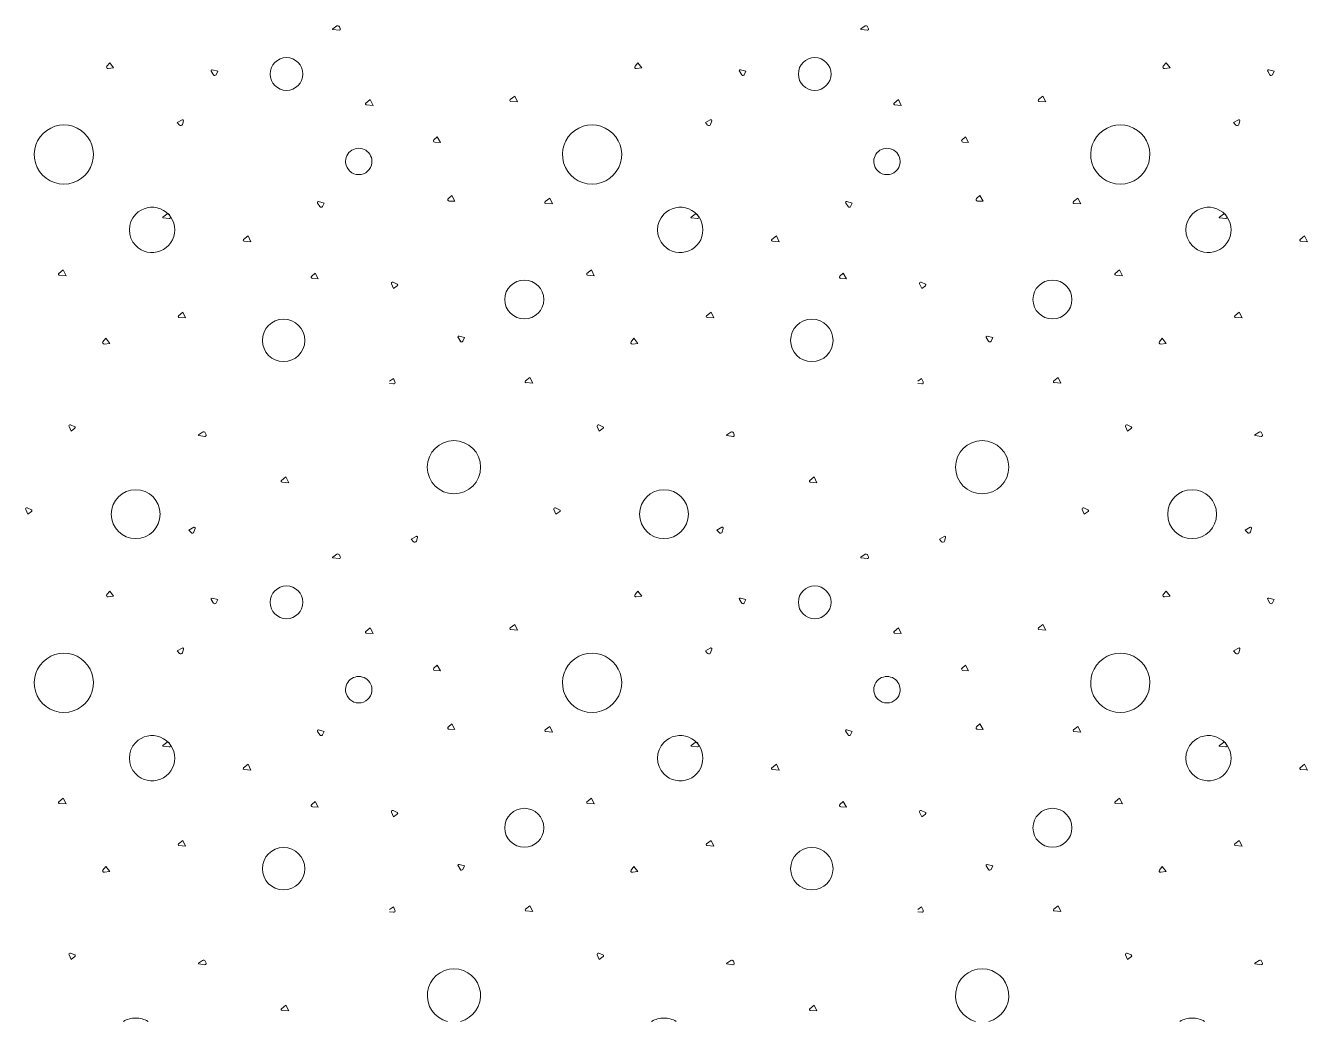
# Model space of a CAD drawing. Header units: millimetres. Extents: x 15 to 2176, y 3 to 641.
# Drawn here: x 1992.63 to 2031.46, y 18.47 to 48.63 of the extents above; entities that cross this region are included whole.
import ezdxf
from ezdxf.xclip import XClip

# ---------------------------------------------------------------- set-up
doc = ezdxf.new("R2010")
doc.units = ezdxf.units.MM
doc.header["$MEASUREMENT"] = 0
doc.header["$XCLIPFRAME"] = 0
doc.layers.add('A--------P-', color=7, linetype='Continuous')
doc.layers.add('A-L-10--EF-', color=4, linetype='Continuous', lineweight=0)

# ---------------------------------------------------------------- blocks, each defined once
blk = doc.blocks.new('*X12')
at = {"layer": 'A-L-10--EF-'}
for p, q in [((2001.935, 48.536), (2002.057, 48.621)), ((2002.136, 48.599), (2002.162, 48.539)), ((2017.935, 48.536), (2018.057, 48.621)), ((2018.136, 48.599), (2018.162, 48.539)), ((2002.124, 48.489), (2001.941, 48.514)), ((2018.124, 48.489), (2017.941, 48.514)), ((1995.091, 47.402), (1995.177, 47.506)), ((1995.177, 47.506), (1995.297, 47.353)), ((2011.091, 47.402), (2011.177, 47.506)), ((2011.177, 47.506), (2011.297, 47.353)), ((2027.091, 47.402), (2027.177, 47.506)), ((2027.177, 47.506), (2027.297, 47.353)), ((1995.297, 47.353), (1995.129, 47.332)), ((1998.323, 47.141), (1998.254, 47.251)), ((1998.286, 47.294), (1998.451, 47.25)), ((1998.451, 47.25), (1998.398, 47.145)), ((2011.297, 47.353), (2011.129, 47.332)), ((2014.323, 47.141), (2014.254, 47.251)), ((2014.286, 47.294), (2014.451, 47.25)), ((2014.451, 47.25), (2014.398, 47.145)), ((2027.297, 47.353), (2027.129, 47.332)), ((2030.323, 47.141), (2030.254, 47.251)), ((2030.286, 47.294), (2030.451, 47.25)), ((2030.451, 47.25), (2030.398, 47.145)), ((2002.936, 46.286), (2003.071, 46.391)), ((2003.156, 46.216), (2002.951, 46.234)), ((2003.071, 46.391), (2003.156, 46.216)), ((2007.31, 46.39), (2007.446, 46.495)), ((2007.531, 46.321), (2007.326, 46.338)), ((2007.446, 46.495), (2007.531, 46.321)), ((2018.936, 46.286), (2019.071, 46.391)), ((2019.156, 46.216), (2018.951, 46.234)), ((2019.071, 46.391), (2019.156, 46.216)), ((2023.31, 46.39), (2023.446, 46.495)), ((2023.531, 46.321), (2023.326, 46.338)), ((2023.446, 46.495), (2023.531, 46.321)), ((1997.371, 45.779), (1997.223, 45.693)), ((1997.223, 45.693), (1997.29, 45.618)), ((1997.38, 45.638), (1997.413, 45.746)), ((2013.371, 45.779), (2013.223, 45.693)), ((2013.223, 45.693), (2013.29, 45.618)), ((2013.38, 45.638), (2013.413, 45.746)), ((2029.371, 45.779), (2029.223, 45.693)), ((2029.223, 45.693), (2029.29, 45.618)), ((2029.38, 45.638), (2029.413, 45.746)), ((2004.996, 45.175), (2005.098, 45.264)), ((2005.193, 45.095), (2005.024, 45.099)), ((2005.098, 45.264), (2005.193, 45.095)), ((2020.996, 45.175), (2021.098, 45.264)), ((2021.193, 45.095), (2021.024, 45.099)), ((2021.098, 45.264), (2021.193, 45.095)), ((2001.544, 43.149), (2001.475, 43.258)), ((2001.506, 43.302), (2001.672, 43.258)), ((2001.672, 43.258), (2001.619, 43.153)), ((2005.437, 43.394), (2005.538, 43.483)), ((2005.633, 43.314), (2005.464, 43.319)), ((2005.538, 43.483), (2005.633, 43.314)), ((2008.369, 43.3), (2008.505, 43.405)), ((2008.59, 43.231), (2008.385, 43.249)), ((2008.505, 43.405), (2008.59, 43.231)), ((2017.544, 43.149), (2017.475, 43.258)), ((2017.506, 43.302), (2017.672, 43.258)), ((2017.672, 43.258), (2017.619, 43.153)), ((2021.437, 43.394), (2021.538, 43.483)), ((2021.633, 43.314), (2021.464, 43.319)), ((2021.538, 43.483), (2021.633, 43.314)), ((2024.369, 43.3), (2024.505, 43.405)), ((2024.59, 43.231), (2024.385, 43.249)), ((2024.505, 43.405), (2024.59, 43.231)), ((1996.79, 42.834), (1996.912, 42.92)), ((1996.978, 42.787), (1996.795, 42.812)), ((1996.991, 42.897), (1997.016, 42.837)), ((2012.79, 42.834), (2012.912, 42.92)), ((2012.978, 42.787), (2012.795, 42.812)), ((2012.991, 42.897), (2013.016, 42.837)), ((2028.79, 42.834), (2028.912, 42.92)), ((2028.978, 42.787), (2028.795, 42.812)), ((2028.991, 42.897), (2029.016, 42.837)), ((1999.235, 42.155), (1999.371, 42.261)), ((1999.456, 42.086), (1999.251, 42.104)), ((1999.371, 42.261), (1999.456, 42.086)), ((2015.235, 42.155), (2015.371, 42.261)), ((2015.456, 42.086), (2015.251, 42.104)), ((2015.371, 42.261), (2015.456, 42.086)), ((2031.235, 42.155), (2031.371, 42.261)), ((2031.428, 42.089), (2031.251, 42.104)), ((2031.371, 42.261), (2031.428, 42.143)), ((1993.635, 41.127), (1993.77, 41.232)), ((1993.77, 41.232), (1993.855, 41.058)), ((2009.635, 41.127), (2009.77, 41.232)), ((2009.77, 41.232), (2009.855, 41.058)), ((2025.635, 41.127), (2025.77, 41.232)), ((2025.77, 41.232), (2025.855, 41.058)), ((1993.855, 41.058), (1993.65, 41.075)), ((2001.296, 41.045), (2001.397, 41.134)), ((2001.492, 40.965), (2001.323, 40.969)), ((2001.397, 41.134), (2001.492, 40.965)), ((2003.712, 40.811), (2003.773, 40.671)), ((2003.884, 40.804), (2003.759, 40.859)), ((2009.855, 41.058), (2009.65, 41.075)), ((2017.296, 41.045), (2017.397, 41.134)), ((2017.492, 40.965), (2017.323, 40.969)), ((2017.397, 41.134), (2017.492, 40.965)), ((2019.712, 40.811), (2019.773, 40.671)), ((2019.884, 40.804), (2019.759, 40.859)), ((2025.855, 41.058), (2025.65, 41.075)), ((2003.773, 40.671), (2003.889, 40.754)), ((2019.773, 40.671), (2019.889, 40.754)), ((1997.257, 39.847), (1997.392, 39.953)), ((1997.477, 39.778), (1997.272, 39.796)), ((1997.392, 39.953), (1997.477, 39.778)), ((2013.257, 39.847), (2013.392, 39.953)), ((2013.477, 39.778), (2013.272, 39.796)), ((2013.392, 39.953), (2013.477, 39.778)), ((2029.257, 39.847), (2029.392, 39.953)), ((2029.477, 39.778), (2029.272, 39.796)), ((2029.392, 39.953), (2029.477, 39.778)), ((2005.761, 39.225), (2005.927, 39.181)), ((2021.761, 39.225), (2021.927, 39.181)), ((1994.973, 39.058), (1995.059, 39.162)), ((1995.179, 39.009), (1995.011, 38.988)), ((1995.059, 39.162), (1995.179, 39.009)), ((2005.799, 39.072), (2005.729, 39.182)), ((2005.927, 39.181), (2005.874, 39.076)), ((2010.973, 39.058), (2011.059, 39.162)), ((2011.179, 39.009), (2011.011, 38.988)), ((2011.059, 39.162), (2011.179, 39.009)), ((2021.799, 39.072), (2021.729, 39.182)), ((2021.927, 39.181), (2021.874, 39.076)), ((2026.973, 39.058), (2027.059, 39.162)), ((2027.179, 39.009), (2027.011, 38.988)), ((2027.059, 39.162), (2027.179, 39.009)), ((2003.652, 37.862), (2003.772, 37.947)), ((2003.773, 37.779), (2003.652, 37.795)), ((2003.772, 37.947), (2003.819, 37.839)), ((2007.772, 37.869), (2007.907, 37.974)), ((2007.992, 37.8), (2007.787, 37.818)), ((2007.907, 37.974), (2007.992, 37.8)), ((2019.652, 37.862), (2019.772, 37.947)), ((2019.773, 37.779), (2019.652, 37.795)), ((2019.772, 37.947), (2019.819, 37.839)), ((2023.772, 37.869), (2023.907, 37.974)), ((2023.992, 37.8), (2023.787, 37.818)), ((2023.907, 37.974), (2023.992, 37.8)), ((1994.119, 36.484), (1993.994, 36.539)), ((2010.119, 36.484), (2009.994, 36.539)), ((2026.119, 36.484), (2025.994, 36.539)), ((1993.946, 36.492), (1994.008, 36.351)), ((1994.008, 36.351), (1994.124, 36.435)), ((1997.869, 36.236), (1997.991, 36.322)), ((1998.058, 36.189), (1997.874, 36.214)), ((1998.07, 36.299), (1998.096, 36.239)), ((2009.946, 36.492), (2010.008, 36.351)), ((2010.008, 36.351), (2010.124, 36.435)), ((2013.869, 36.236), (2013.991, 36.322)), ((2014.058, 36.189), (2013.874, 36.214)), ((2014.07, 36.299), (2014.096, 36.239)), ((2025.946, 36.492), (2026.008, 36.351)), ((2026.008, 36.351), (2026.124, 36.435)), ((2029.869, 36.236), (2029.991, 36.322)), ((2030.058, 36.189), (2029.874, 36.214)), ((2030.07, 36.299), (2030.096, 36.239)), ((2000.382, 34.857), (2000.517, 34.962)), ((2000.517, 34.962), (2000.602, 34.788)), ((2016.382, 34.857), (2016.517, 34.962)), ((2016.517, 34.962), (2016.602, 34.788)), ((2000.602, 34.788), (2000.397, 34.805)), ((2016.602, 34.788), (2016.397, 34.805)), ((1992.634, 33.974), (1992.696, 33.834)), ((1992.807, 33.967), (1992.682, 34.022)), ((1992.696, 33.834), (1992.812, 33.917)), ((2008.634, 33.974), (2008.696, 33.834)), ((2008.807, 33.967), (2008.682, 34.022)), ((2008.696, 33.834), (2008.812, 33.917)), ((2024.634, 33.974), (2024.696, 33.834)), ((2024.807, 33.967), (2024.682, 34.022)), ((2024.696, 33.834), (2024.812, 33.917)), ((1997.722, 33.438), (1997.573, 33.352)), ((1997.731, 33.297), (1997.764, 33.404)), ((2013.722, 33.438), (2013.573, 33.352)), ((2013.731, 33.297), (2013.764, 33.404)), ((2029.722, 33.438), (2029.573, 33.352)), ((2029.731, 33.297), (2029.764, 33.404)), ((1997.573, 33.352), (1997.641, 33.277)), ((2004.457, 33.163), (2004.309, 33.077)), ((2004.309, 33.077), (2004.376, 33.002)), ((2004.466, 33.022), (2004.499, 33.129)), ((2013.573, 33.352), (2013.641, 33.277)), ((2020.457, 33.163), (2020.309, 33.077)), ((2020.309, 33.077), (2020.376, 33.002)), ((2020.466, 33.022), (2020.499, 33.129)), ((2029.573, 33.352), (2029.641, 33.277)), ((2001.935, 32.536), (2002.057, 32.621)), ((2017.935, 32.536), (2018.057, 32.621)), ((2002.124, 32.489), (2001.941, 32.514)), ((2002.136, 32.599), (2002.162, 32.539)), ((2018.124, 32.489), (2017.941, 32.514)), ((2018.136, 32.599), (2018.162, 32.539)), ((1995.091, 31.402), (1995.177, 31.506)), ((1995.177, 31.506), (1995.297, 31.353)), ((2011.091, 31.402), (2011.177, 31.506)), ((2011.177, 31.506), (2011.297, 31.353)), ((2027.091, 31.402), (2027.177, 31.506)), ((2027.177, 31.506), (2027.297, 31.353)), ((1995.297, 31.353), (1995.129, 31.332)), ((1998.323, 31.141), (1998.254, 31.251)), ((1998.286, 31.294), (1998.451, 31.25)), ((1998.451, 31.25), (1998.398, 31.145)), ((2011.297, 31.353), (2011.129, 31.332)), ((2014.323, 31.141), (2014.254, 31.251)), ((2014.286, 31.294), (2014.451, 31.25)), ((2014.451, 31.25), (2014.398, 31.145)), ((2027.297, 31.353), (2027.129, 31.332)), ((2030.323, 31.141), (2030.254, 31.251)), ((2030.286, 31.294), (2030.451, 31.25)), ((2030.451, 31.25), (2030.398, 31.145)), ((2002.936, 30.286), (2003.071, 30.391)), ((2003.071, 30.391), (2003.156, 30.216)), ((2007.31, 30.39), (2007.446, 30.495)), ((2007.531, 30.321), (2007.326, 30.338)), ((2007.446, 30.495), (2007.531, 30.321)), ((2018.936, 30.286), (2019.071, 30.391)), ((2019.071, 30.391), (2019.156, 30.216)), ((2023.31, 30.39), (2023.446, 30.495)), ((2023.531, 30.321), (2023.326, 30.338)), ((2023.446, 30.495), (2023.531, 30.321)), ((2003.156, 30.216), (2002.951, 30.234)), ((2019.156, 30.216), (2018.951, 30.234)), ((1997.371, 29.779), (1997.223, 29.693)), ((1997.223, 29.693), (1997.29, 29.618)), ((1997.38, 29.638), (1997.413, 29.746)), ((2013.371, 29.779), (2013.223, 29.693)), ((2013.223, 29.693), (2013.29, 29.618)), ((2013.38, 29.638), (2013.413, 29.746)), ((2029.371, 29.779), (2029.223, 29.693)), ((2029.223, 29.693), (2029.29, 29.618)), ((2029.38, 29.638), (2029.413, 29.746)), ((2004.996, 29.175), (2005.098, 29.264)), ((2005.098, 29.264), (2005.193, 29.095)), ((2020.996, 29.175), (2021.098, 29.264)), ((2021.098, 29.264), (2021.193, 29.095)), ((2005.193, 29.095), (2005.024, 29.099)), ((2021.193, 29.095), (2021.024, 29.099)), ((2001.544, 27.149), (2001.475, 27.258)), ((2001.506, 27.302), (2001.672, 27.258)), ((2001.672, 27.258), (2001.619, 27.153)), ((2005.437, 27.394), (2005.538, 27.483)), ((2005.633, 27.314), (2005.464, 27.319)), ((2005.538, 27.483), (2005.633, 27.314)), ((2008.369, 27.3), (2008.505, 27.405)), ((2008.59, 27.231), (2008.385, 27.249)), ((2008.505, 27.405), (2008.59, 27.231)), ((2017.544, 27.149), (2017.475, 27.258)), ((2017.506, 27.302), (2017.672, 27.258)), ((2017.672, 27.258), (2017.619, 27.153)), ((2021.437, 27.394), (2021.538, 27.483)), ((2021.633, 27.314), (2021.464, 27.319)), ((2021.538, 27.483), (2021.633, 27.314)), ((2024.369, 27.3), (2024.505, 27.405)), ((2024.59, 27.231), (2024.385, 27.249)), ((2024.505, 27.405), (2024.59, 27.231)), ((1996.79, 26.834), (1996.912, 26.92)), ((1996.978, 26.787), (1996.795, 26.812)), ((1996.991, 26.897), (1997.016, 26.837)), ((2012.79, 26.834), (2012.912, 26.92)), ((2012.978, 26.787), (2012.795, 26.812)), ((2012.991, 26.897), (2013.016, 26.837)), ((2028.79, 26.834), (2028.912, 26.92)), ((2028.978, 26.787), (2028.795, 26.812)), ((2028.991, 26.897), (2029.016, 26.837)), ((1999.235, 26.155), (1999.371, 26.261)), ((1999.456, 26.086), (1999.251, 26.104)), ((1999.371, 26.261), (1999.456, 26.086)), ((2015.235, 26.155), (2015.371, 26.261)), ((2015.456, 26.086), (2015.251, 26.104)), ((2015.371, 26.261), (2015.456, 26.086)), ((2031.235, 26.155), (2031.371, 26.261)), ((2031.428, 26.089), (2031.251, 26.104)), ((2031.371, 26.261), (2031.428, 26.143)), ((1993.635, 25.127), (1993.77, 25.232)), ((1993.855, 25.058), (1993.65, 25.075)), ((1993.77, 25.232), (1993.855, 25.058)), ((2001.296, 25.045), (2001.397, 25.134)), ((2001.492, 24.965), (2001.323, 24.969)), ((2001.397, 25.134), (2001.492, 24.965)), ((2003.884, 24.804), (2003.759, 24.859)), ((2009.635, 25.127), (2009.77, 25.232)), ((2009.855, 25.058), (2009.65, 25.075)), ((2009.77, 25.232), (2009.855, 25.058)), ((2017.296, 25.045), (2017.397, 25.134)), ((2017.492, 24.965), (2017.323, 24.969)), ((2017.397, 25.134), (2017.492, 24.965)), ((2019.884, 24.804), (2019.759, 24.859)), ((2025.635, 25.127), (2025.77, 25.232)), ((2025.855, 25.058), (2025.65, 25.075)), ((2025.77, 25.232), (2025.855, 25.058)), ((2003.712, 24.811), (2003.773, 24.671)), ((2003.773, 24.671), (2003.889, 24.754)), ((2019.712, 24.811), (2019.773, 24.671)), ((2019.773, 24.671), (2019.889, 24.754)), ((1997.257, 23.847), (1997.392, 23.953)), ((1997.477, 23.778), (1997.272, 23.796)), ((1997.392, 23.953), (1997.477, 23.778)), ((2013.257, 23.847), (2013.392, 23.953)), ((2013.477, 23.778), (2013.272, 23.796)), ((2013.392, 23.953), (2013.477, 23.778)), ((2029.257, 23.847), (2029.392, 23.953)), ((2029.477, 23.778), (2029.272, 23.796)), ((2029.392, 23.953), (2029.477, 23.778)), ((1994.973, 23.058), (1995.059, 23.162)), ((1995.179, 23.009), (1995.011, 22.988)), ((1995.059, 23.162), (1995.179, 23.009)), ((2005.799, 23.072), (2005.729, 23.182)), ((2005.761, 23.225), (2005.927, 23.181)), ((2005.927, 23.181), (2005.874, 23.076)), ((2010.973, 23.058), (2011.059, 23.162)), ((2011.179, 23.009), (2011.011, 22.988)), ((2011.059, 23.162), (2011.179, 23.009)), ((2021.799, 23.072), (2021.729, 23.182)), ((2021.761, 23.225), (2021.927, 23.181)), ((2021.927, 23.181), (2021.874, 23.076)), ((2026.973, 23.058), (2027.059, 23.162)), ((2027.179, 23.009), (2027.011, 22.988)), ((2027.059, 23.162), (2027.179, 23.009)), ((2003.652, 21.862), (2003.772, 21.947)), ((2003.773, 21.779), (2003.652, 21.795)), ((2003.772, 21.947), (2003.819, 21.839)), ((2007.772, 21.869), (2007.907, 21.974)), ((2007.992, 21.8), (2007.787, 21.818)), ((2007.907, 21.974), (2007.992, 21.8)), ((2019.652, 21.862), (2019.772, 21.947)), ((2019.773, 21.779), (2019.652, 21.795)), ((2019.772, 21.947), (2019.819, 21.839)), ((2023.772, 21.869), (2023.907, 21.974)), ((2023.992, 21.8), (2023.787, 21.818)), ((2023.907, 21.974), (2023.992, 21.8)), ((1993.946, 20.492), (1994.008, 20.351)), ((1994.119, 20.484), (1993.994, 20.539)), ((1994.008, 20.351), (1994.124, 20.435)), ((1997.869, 20.236), (1997.991, 20.322)), ((1998.058, 20.189), (1997.874, 20.214)), ((1998.07, 20.299), (1998.096, 20.239)), ((2009.946, 20.492), (2010.008, 20.351)), ((2010.119, 20.484), (2009.994, 20.539)), ((2010.008, 20.351), (2010.124, 20.435)), ((2013.869, 20.236), (2013.991, 20.322)), ((2014.058, 20.189), (2013.874, 20.214)), ((2014.07, 20.299), (2014.096, 20.239)), ((2025.946, 20.492), (2026.008, 20.351)), ((2026.119, 20.484), (2025.994, 20.539)), ((2026.008, 20.351), (2026.124, 20.435)), ((2029.869, 20.236), (2029.991, 20.322)), ((2030.058, 20.189), (2029.874, 20.214)), ((2030.07, 20.299), (2030.096, 20.239)), ((2000.382, 18.857), (2000.517, 18.962)), ((2000.602, 18.788), (2000.397, 18.805)), ((2000.517, 18.962), (2000.602, 18.788)), ((2016.382, 18.857), (2016.517, 18.962)), ((2016.602, 18.788), (2016.397, 18.805)), ((2016.517, 18.962), (2016.602, 18.788))]:
    blk.add_line(p, q, dxfattribs=at)
for centre, radius in [((2000.533, 47.166), 0.496), ((2016.533, 47.166), 0.496), ((2007.735, 40.337), 0.59), ((2023.735, 40.337), 0.59), ((2000.445, 39.098), 0.643), ((2016.445, 39.098), 0.643), ((2005.605, 35.257), 0.807), ((2021.605, 35.257), 0.807), ((2000.533, 31.166), 0.496), ((2016.533, 31.166), 0.496), ((2007.735, 24.337), 0.59), ((2023.735, 24.337), 0.59), ((2000.445, 23.098), 0.643), ((2016.445, 23.098), 0.643)]:
    blk.add_circle(centre, radius, dxfattribs=at)
for centre, radius, start, end in [((2001.942, 48.526), 0.012, 125.1139, 262.2885), ((2002.088, 48.578), 0.0528, 23.1926, 125.1139), ((2002.129, 48.525), 0.036, 262.2885, 23.1926), ((2017.942, 48.526), 0.012, 125.1139, 262.2885), ((2018.088, 48.578), 0.0528, 23.1926, 125.1139), ((2018.129, 48.525), 0.036, 262.2885, 23.1926), ((1995.124, 47.375), 0.0432, 140.1139, 277.2885), ((2011.124, 47.375), 0.0432, 140.1139, 277.2885), ((2027.124, 47.375), 0.0432, 140.1139, 277.2885), ((1998.278, 47.266), 0.0288, 75.2067, 212.3813), ((1998.36, 47.164), 0.0432, 212.3813, 333.2854), ((2014.278, 47.266), 0.0288, 75.2067, 212.3813), ((2014.36, 47.164), 0.0432, 212.3813, 333.2854), ((2030.278, 47.266), 0.0288, 75.2067, 212.3813), ((2030.36, 47.164), 0.0432, 212.3813, 333.2854), ((2002.953, 46.263), 0.0288, 127.9022, 265.0768), ((2007.328, 46.367), 0.0288, 127.9022, 265.0768), ((2018.953, 46.263), 0.0288, 127.9022, 265.0768), ((2023.328, 46.367), 0.0288, 127.9022, 265.0768), ((1993.789, 44.727), 0.897, 343.6089, 196.3911), ((1997.33, 45.654), 0.0528, 221.9213, 342.8254), ((1997.386, 45.754), 0.0288, 342.8254, 120), ((2009.789, 44.727), 0.897, 343.6089, 196.3911), ((2013.33, 45.654), 0.0528, 221.9213, 342.8254), ((2013.386, 45.754), 0.0288, 342.8254, 120), ((2025.789, 44.727), 0.897, 343.6089, 196.3911), ((2029.33, 45.654), 0.0528, 221.9213, 342.8254), ((2029.386, 45.754), 0.0288, 342.8254, 120), ((2005.025, 45.143), 0.0432, 131.2386, 268.4132), ((2021.025, 45.143), 0.0432, 131.2386, 268.4132), ((2002.722, 44.518), 0.4, 353.7067, 186.2933), ((2018.722, 44.518), 0.4, 353.7067, 186.2933), ((1993.789, 44.727), 0.897, 196.3911, 343.6089), ((2002.722, 44.518), 0.4, 186.2933, 353.7067), ((2009.789, 44.727), 0.897, 196.3911, 343.6089), ((2018.722, 44.518), 0.4, 186.2933, 353.7067), ((2025.789, 44.727), 0.897, 196.3911, 343.6089), ((1996.46, 42.445), 0.686, 223.8713, 136.1287), ((2001.499, 43.274), 0.0288, 75.2067, 212.3813), ((2001.581, 43.172), 0.0432, 212.3813, 333.2854), ((2005.465, 43.362), 0.0432, 131.2386, 268.4132), ((2008.387, 43.277), 0.0288, 127.9022, 265.0768), ((2012.46, 42.445), 0.686, 223.8713, 136.1287), ((2017.499, 43.274), 0.0288, 75.2067, 212.3813), ((2017.581, 43.172), 0.0432, 212.3813, 333.2854), ((2021.465, 43.362), 0.0432, 131.2386, 268.4132), ((2024.387, 43.277), 0.0288, 127.9022, 265.0768), ((2028.46, 42.445), 0.686, 223.8713, 136.1287), ((1996.46, 42.445), 0.686, 136.1287, 223.8713), ((1996.797, 42.824), 0.012, 125.1139, 262.2885), ((1996.942, 42.876), 0.0528, 23.1926, 125.1139), ((1996.983, 42.823), 0.036, 262.2885, 23.1926), ((2012.46, 42.445), 0.686, 136.1287, 223.8713), ((2012.797, 42.824), 0.012, 125.1139, 262.2885), ((2012.942, 42.876), 0.0528, 23.1926, 125.1139), ((2012.983, 42.823), 0.036, 262.2885, 23.1926), ((2028.46, 42.445), 0.686, 136.1287, 223.8713), ((2028.797, 42.824), 0.012, 125.1139, 262.2885), ((2028.942, 42.876), 0.0528, 23.1926, 125.1139), ((2028.983, 42.823), 0.036, 262.2885, 23.1926), ((1999.253, 42.133), 0.0288, 127.9022, 265.0768), ((2015.253, 42.133), 0.0288, 127.9022, 265.0768), ((2031.253, 42.133), 0.0288, 127.9022, 265.0768), ((1993.653, 41.104), 0.0288, 127.9022, 265.0768), ((2001.325, 41.013), 0.0432, 131.2386, 268.4132), ((2003.744, 40.826), 0.036, 66.4475, 203.6221), ((2003.873, 40.778), 0.0288, 305.5434, 66.4475), ((2009.653, 41.104), 0.0288, 127.9022, 265.0768), ((2017.325, 41.013), 0.0432, 131.2386, 268.4132), ((2019.744, 40.826), 0.036, 66.4475, 203.6221), ((2019.873, 40.778), 0.0288, 305.5434, 66.4475), ((2025.653, 41.104), 0.0288, 127.9022, 265.0768), ((1997.275, 39.825), 0.0288, 127.9022, 265.0768), ((2013.275, 39.825), 0.0288, 127.9022, 265.0768), ((2029.275, 39.825), 0.0288, 127.9022, 265.0768), ((2005.753, 39.197), 0.0288, 75.2067, 212.3813), ((2021.753, 39.197), 0.0288, 75.2067, 212.3813), ((1995.006, 39.03), 0.0432, 140.1139, 277.2885), ((2005.835, 39.095), 0.0432, 212.3813, 333.2854), ((2011.006, 39.03), 0.0432, 140.1139, 277.2885), ((2021.835, 39.095), 0.0432, 212.3813, 333.2854), ((2027.006, 39.03), 0.0432, 140.1139, 277.2885), ((2003.779, 37.822), 0.0432, 262.2885, 23.1926), ((2007.789, 37.846), 0.0288, 127.9022, 265.0768), ((2019.779, 37.822), 0.0432, 262.2885, 23.1926), ((2023.789, 37.846), 0.0288, 127.9022, 265.0768), ((1993.979, 36.506), 0.036, 66.4475, 203.6221), ((2009.979, 36.506), 0.036, 66.4475, 203.6221), ((2025.979, 36.506), 0.036, 66.4475, 203.6221), ((1994.107, 36.458), 0.0288, 305.5434, 66.4475), ((1997.876, 36.226), 0.012, 125.1139, 262.2885), ((1998.021, 36.278), 0.0528, 23.1926, 125.1139), ((1998.062, 36.225), 0.036, 262.2885, 23.1926), ((2010.107, 36.458), 0.0288, 305.5434, 66.4475), ((2013.876, 36.226), 0.012, 125.1139, 262.2885), ((2014.021, 36.278), 0.0528, 23.1926, 125.1139), ((2014.062, 36.225), 0.036, 262.2885, 23.1926), ((2026.107, 36.458), 0.0288, 305.5434, 66.4475), ((2029.876, 36.226), 0.012, 125.1139, 262.2885), ((2030.021, 36.278), 0.0528, 23.1926, 125.1139), ((2030.062, 36.225), 0.036, 262.2885, 23.1926), ((1995.966, 33.835), 0.74, 90, 270), ((1995.966, 33.835), 0.74, 270, 90), ((2000.4, 34.834), 0.0288, 127.9022, 265.0768), ((2011.966, 33.835), 0.74, 90, 270), ((2011.966, 33.835), 0.74, 270, 90), ((2016.4, 34.834), 0.0288, 127.9022, 265.0768), ((2027.966, 33.835), 0.74, 90, 270), ((2027.966, 33.835), 0.74, 270, 90), ((1992.667, 33.989), 0.036, 66.4475, 203.6221), ((1992.795, 33.941), 0.0288, 305.5434, 66.4475), ((2008.667, 33.989), 0.036, 66.4475, 203.6221), ((2008.795, 33.941), 0.0288, 305.5434, 66.4475), ((2024.667, 33.989), 0.036, 66.4475, 203.6221), ((2024.795, 33.941), 0.0288, 305.5434, 66.4475), ((1997.736, 33.413), 0.0288, 342.8254, 120), ((2013.736, 33.413), 0.0288, 342.8254, 120), ((2029.736, 33.413), 0.0288, 342.8254, 120), ((1997.68, 33.312), 0.0528, 221.9213, 342.8254), ((2004.416, 33.037), 0.0528, 221.9213, 342.8254), ((2004.472, 33.138), 0.0288, 342.8254, 120), ((2013.68, 33.312), 0.0528, 221.9213, 342.8254), ((2020.416, 33.037), 0.0528, 221.9213, 342.8254), ((2020.472, 33.138), 0.0288, 342.8254, 120), ((2029.68, 33.312), 0.0528, 221.9213, 342.8254), ((2002.088, 32.578), 0.0528, 23.1926, 125.1139), ((2018.088, 32.578), 0.0528, 23.1926, 125.1139), ((2001.942, 32.526), 0.012, 125.1139, 262.2885), ((2002.129, 32.525), 0.036, 262.2885, 23.1926), ((2017.942, 32.526), 0.012, 125.1139, 262.2885), ((2018.129, 32.525), 0.036, 262.2885, 23.1926), ((1995.124, 31.375), 0.0432, 140.1139, 277.2885), ((1998.278, 31.266), 0.0288, 75.2067, 212.3813), ((1998.36, 31.164), 0.0432, 212.3813, 333.2854), ((2011.124, 31.375), 0.0432, 140.1139, 277.2885), ((2014.278, 31.266), 0.0288, 75.2067, 212.3813), ((2014.36, 31.164), 0.0432, 212.3813, 333.2854), ((2027.124, 31.375), 0.0432, 140.1139, 277.2885), ((2030.278, 31.266), 0.0288, 75.2067, 212.3813), ((2030.36, 31.164), 0.0432, 212.3813, 333.2854), ((2002.953, 30.263), 0.0288, 127.9022, 265.0768), ((2007.328, 30.367), 0.0288, 127.9022, 265.0768), ((2018.953, 30.263), 0.0288, 127.9022, 265.0768), ((2023.328, 30.367), 0.0288, 127.9022, 265.0768), ((1993.789, 28.727), 0.897, 343.6089, 196.3911), ((1997.33, 29.654), 0.0528, 221.9213, 342.8254), ((1997.386, 29.754), 0.0288, 342.8254, 120), ((2009.789, 28.727), 0.897, 343.6089, 196.3911), ((2013.33, 29.654), 0.0528, 221.9213, 342.8254), ((2013.386, 29.754), 0.0288, 342.8254, 120), ((2025.789, 28.727), 0.897, 343.6089, 196.3911), ((2029.33, 29.654), 0.0528, 221.9213, 342.8254), ((2029.386, 29.754), 0.0288, 342.8254, 120), ((2005.025, 29.143), 0.0432, 131.2386, 268.4132), ((2021.025, 29.143), 0.0432, 131.2386, 268.4132), ((2002.722, 28.518), 0.4, 353.7067, 186.2933), ((2018.722, 28.518), 0.4, 353.7067, 186.2933), ((1993.789, 28.727), 0.897, 196.3911, 343.6089), ((2002.722, 28.518), 0.4, 186.2933, 353.7067), ((2009.789, 28.727), 0.897, 196.3911, 343.6089), ((2018.722, 28.518), 0.4, 186.2933, 353.7067), ((2025.789, 28.727), 0.897, 196.3911, 343.6089), ((2001.499, 27.274), 0.0288, 75.2067, 212.3813), ((2005.465, 27.362), 0.0432, 131.2386, 268.4132), ((2008.387, 27.277), 0.0288, 127.9022, 265.0768), ((2017.499, 27.274), 0.0288, 75.2067, 212.3813), ((2021.465, 27.362), 0.0432, 131.2386, 268.4132), ((2024.387, 27.277), 0.0288, 127.9022, 265.0768), ((1996.46, 26.445), 0.686, 136.1287, 223.8713), ((1996.46, 26.445), 0.686, 223.8713, 136.1287), ((1996.797, 26.824), 0.012, 125.1139, 262.2885), ((1996.942, 26.876), 0.0528, 23.1926, 125.1139), ((1996.983, 26.823), 0.036, 262.2885, 23.1926), ((2001.581, 27.172), 0.0432, 212.3813, 333.2854), ((2012.46, 26.445), 0.686, 136.1287, 223.8713), ((2012.46, 26.445), 0.686, 223.8713, 136.1287), ((2012.797, 26.824), 0.012, 125.1139, 262.2885), ((2012.942, 26.876), 0.0528, 23.1926, 125.1139), ((2012.983, 26.823), 0.036, 262.2885, 23.1926), ((2017.581, 27.172), 0.0432, 212.3813, 333.2854), ((2028.46, 26.445), 0.686, 136.1287, 223.8713), ((2028.46, 26.445), 0.686, 223.8713, 136.1287), ((2028.797, 26.824), 0.012, 125.1139, 262.2885), ((2028.942, 26.876), 0.0528, 23.1926, 125.1139), ((2028.983, 26.823), 0.036, 262.2885, 23.1926), ((1999.253, 26.133), 0.0288, 127.9022, 265.0768), ((2015.253, 26.133), 0.0288, 127.9022, 265.0768), ((2031.253, 26.133), 0.0288, 127.9022, 265.0768), ((1993.653, 25.104), 0.0288, 127.9022, 265.0768), ((2001.325, 25.013), 0.0432, 131.2386, 268.4132), ((2003.744, 24.826), 0.036, 66.4475, 203.6221), ((2009.653, 25.104), 0.0288, 127.9022, 265.0768), ((2017.325, 25.013), 0.0432, 131.2386, 268.4132), ((2019.744, 24.826), 0.036, 66.4475, 203.6221), ((2025.653, 25.104), 0.0288, 127.9022, 265.0768), ((2003.873, 24.778), 0.0288, 305.5434, 66.4475), ((2019.873, 24.778), 0.0288, 305.5434, 66.4475), ((1997.275, 23.825), 0.0288, 127.9022, 265.0768), ((2013.275, 23.825), 0.0288, 127.9022, 265.0768), ((2029.275, 23.825), 0.0288, 127.9022, 265.0768), ((1995.006, 23.03), 0.0432, 140.1139, 277.2885), ((2005.753, 23.197), 0.0288, 75.2067, 212.3813), ((2005.835, 23.095), 0.0432, 212.3813, 333.2854), ((2011.006, 23.03), 0.0432, 140.1139, 277.2885), ((2021.753, 23.197), 0.0288, 75.2067, 212.3813), ((2021.835, 23.095), 0.0432, 212.3813, 333.2854), ((2027.006, 23.03), 0.0432, 140.1139, 277.2885), ((2003.779, 21.822), 0.0432, 262.2885, 23.1926), ((2007.789, 21.846), 0.0288, 127.9022, 265.0768), ((2019.779, 21.822), 0.0432, 262.2885, 23.1926), ((2023.789, 21.846), 0.0288, 127.9022, 265.0768), ((1993.979, 20.506), 0.036, 66.4475, 203.6221), ((1994.107, 20.458), 0.0288, 305.5434, 66.4475), ((1997.876, 20.226), 0.012, 125.1139, 262.2885), ((1998.021, 20.278), 0.0528, 23.1926, 125.1139), ((1998.062, 20.225), 0.036, 262.2885, 23.1926), ((2009.979, 20.506), 0.036, 66.4475, 203.6221), ((2010.107, 20.458), 0.0288, 305.5434, 66.4475), ((2013.876, 20.226), 0.012, 125.1139, 262.2885), ((2014.021, 20.278), 0.0528, 23.1926, 125.1139), ((2014.062, 20.225), 0.036, 262.2885, 23.1926), ((2025.979, 20.506), 0.036, 66.4475, 203.6221), ((2026.107, 20.458), 0.0288, 305.5434, 66.4475), ((2029.876, 20.226), 0.012, 125.1139, 262.2885), ((2030.021, 20.278), 0.0528, 23.1926, 125.1139), ((2030.062, 20.225), 0.036, 262.2885, 23.1926), ((2005.605, 19.257), 0.807, 284.171, 255.829), ((2021.605, 19.257), 0.807, 284.171, 255.829), ((2000.4, 18.834), 0.0288, 127.9022, 265.0768), ((2016.4, 18.834), 0.0288, 127.9022, 265.0768), ((1995.966, 17.835), 0.74, 90, 120.2431), ((1995.966, 17.835), 0.74, 59.7569, 90), ((2011.966, 17.835), 0.74, 90, 120.2431), ((2011.966, 17.835), 0.74, 59.7569, 90), ((2027.966, 17.835), 0.74, 90, 120.2431), ((2027.966, 17.835), 0.74, 59.7569, 90)]:
    blk.add_arc(centre, radius, start, end, dxfattribs=at)
blk = doc.blocks.new('*X13')
at = {"layer": 'A-L-10--EF-'}
for p, q in [((2031.428, 42.143), (2031.456, 42.086)), ((2031.456, 42.086), (2031.428, 42.089)), ((2031.428, 26.143), (2031.456, 26.086)), ((2031.456, 26.086), (2031.428, 26.089))]:
    blk.add_line(p, q, dxfattribs=at)
blk = doc.blocks.new('Drawing_4_4', base_point=(1874.468, 329.559))
for name in ['*X13', '*X12']:
    blk.add_blockref(name, (0, 0))

msp = doc.modelspace()

# ---------------------------------------------------------------- block references
at = {"layer": 'A--------P-'}
ref = msp.add_blockref('Drawing_4_4', (1874.468, 329.559), dxfattribs=at)
XClip(ref).set_block_clipping_path([(1621.1657714889, 18.4741086751), (2127.7704267137, 640.6436337123)])

doc.saveas('drawing.dxf')
